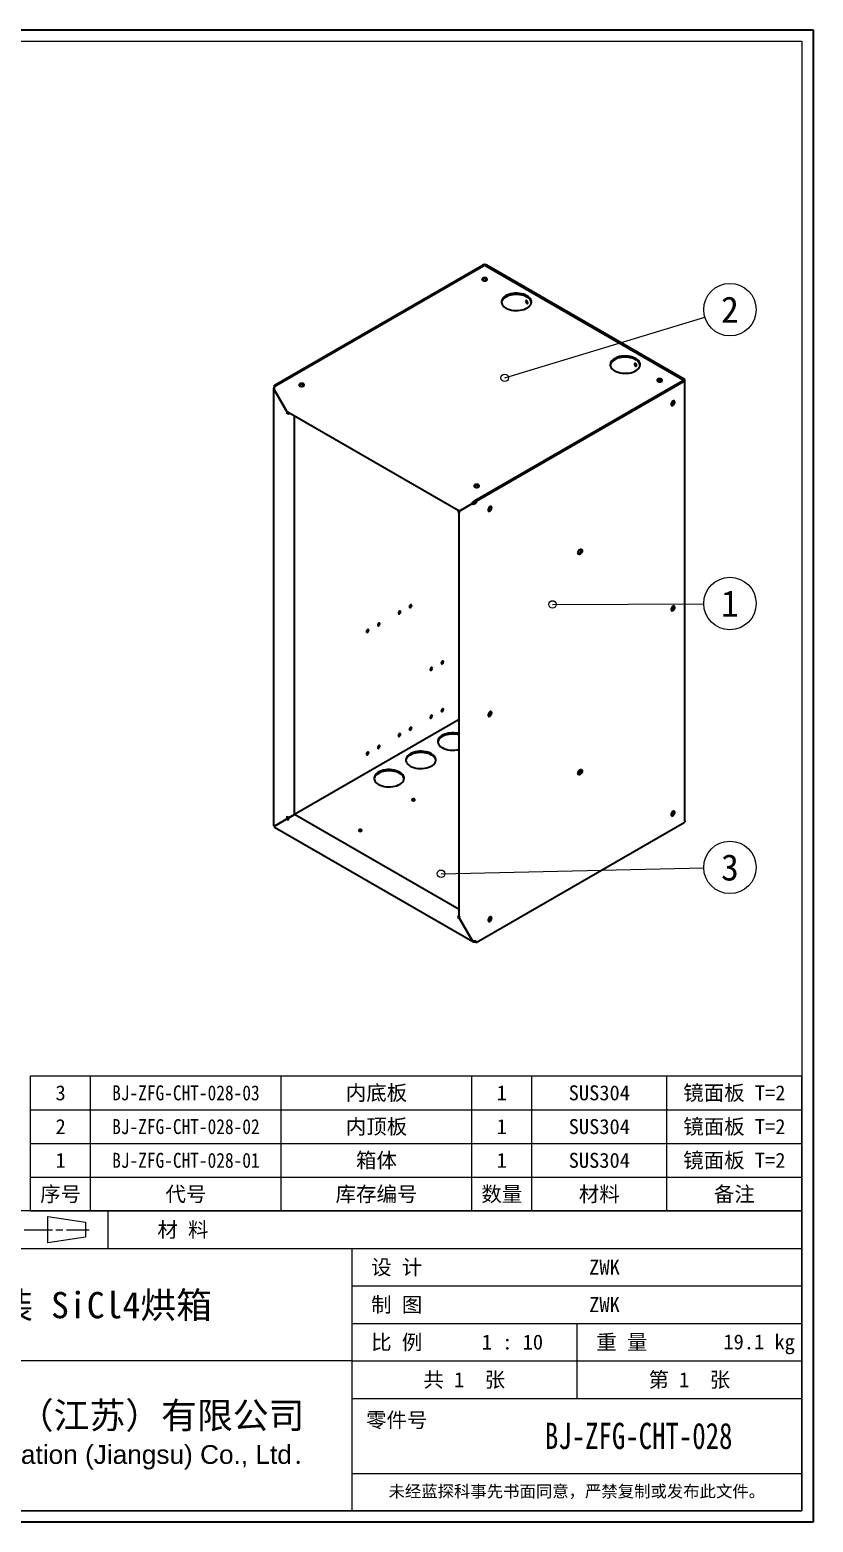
# Model space of a CAD drawing. Header units: metres. Extents: x 6 to 292, y 5 to 205.
# Drawn here: x 187.1 to 291.5, y 5.5 to 204.5 of the extents above; entities that cross this region are included whole.
import ezdxf
from ezdxf.enums import TextEntityAlignment as Align

# ---------------------------------------------------------------- set-up
doc = ezdxf.new("R2010")
doc.units = ezdxf.units.M
doc.linetypes.add('CHAIN', pattern=[0.3543, 0.2362, -0.0295, 0.0591, -0.0295])
for name, color, linetype, lineweight in [('1', 7, 'Continuous', 18), ('可见 (ISO)', 7, 'Continuous', 25), ('图框 (ISO)', 7, 'Continuous', 35), ('标题 (ISO)', 7, 'Continuous', 25)]:
    doc.layers.add(name, color=color, linetype=linetype, lineweight=lineweight)
doc.layers.add('符号 (ISO)', color=7, linetype='Continuous', lineweight=18, true_color=0xc2008000)
doc.styles.add('文本样式164', font='SimSun.ttf')
doc.styles.add('文本样式165', font='SimSun.ttf')
doc.styles.add('文本样式74', font='SimSun.ttf')
doc.styles.add('最新国标', font='simfang.ttf')
doc.styles.add('注释文本 (ISO)', font='simfang.ttf')

# ---------------------------------------------------------------- blocks, each defined once
blk = doc.blocks.new('图框 最新国标')
at = {"layer": '图框 (ISO)'}
for p, q in [((6, 204.5), (291.5, 204.5)), ((291.5, 204.5), (291.5, 5.5)), ((291.5, 5.5), (6, 5.5))]:
    blk.add_line(p, q, dxfattribs=at)
at = {"layer": '图框 (ISO)', "color": 7, "linetype": 'Continuous', "lineweight": 25}
for p, q in [((18, 203), (290, 203)), ((18, 203), (290, 203)), ((290, 203), (290, 7)), ((290, 203), (290, 7)), ((290, 7), (6, 7)), ((290, 7), (18, 7))]:
    blk.add_line(p, q, dxfattribs=at)
at = {"layer": '图框 (ISO)', "style": '文本样式74'}
blk.add_attdef('零件代号_001', (42.82, 200.25), '', height=2.5, rotation=180, dxfattribs=at)
blk = doc.blocks.new('标题栏 最新国标')
at = {"layer": '标题 (ISO)'}
for p, q in [((381.98, -183.84), (196.98, -183.84)), ((196.98, -183.84), (196.98, -223.84)), ((254.48, -183.84), (254.48, -188.84)), ((269.48, -183.84), (269.48, -188.84)), ((281.48, -188.09), (281.48, -184.59)), ((281.48, -184.59), (286.48, -185.34)), ((289.48, -183.84), (289.48, -188.84)), ((381.98, -223.84), (381.98, -183.84)), ((383.48, -183.84), (383.48, -225.34)), ((286.48, -185.34), (286.48, -187.34)), ((196.98, -188.84), (381.98, -188.84)), ((232.98, -188.84), (232.98, -223.84)), ((286.48, -187.34), (281.48, -188.09)), ((321.98, -188.84), (321.98, -223.84)), ((321.98, -193.84), (381.98, -193.84)), ((321.98, -198.84), (381.98, -198.84)), ((351.98, -198.84), (351.98, -208.84)), ((321.98, -203.84), (232.98, -203.84)), ((321.98, -203.84), (381.98, -203.84)), ((321.98, -208.84), (381.98, -208.84)), ((321.98, -218.84), (381.98, -218.84)), ((196.98, -223.84), (381.98, -223.84)), ((383.48, -225.34), (196.98, -225.34))]:
    blk.add_line(p, q, dxfattribs=at)
at = {"layer": '标题 (ISO)', "linetype": 'CHAIN', "ltscale": 5.000333}
blk.add_line((274.98, -184.09), (274.98, -188.59), dxfattribs=at)
at = {"layer": '标题 (ISO)', "linetype": 'CHAIN', "ltscale": 15.834605}
blk.add_line((272.73, -186.34), (286.98, -186.34), dxfattribs=at)
at = {"layer": '标题 (ISO)'}
for radius in [1.75, 1]:
    blk.add_circle((274.98, -186.34), radius, dxfattribs=at)
at = {"layer": '1', "style": '文本样式164'}
for s, p in [('材 料', (299.48, -186.34)), ('UNIT: mm', (261.98, -186.34)), ('设 计', (327.98, -191.34)), ('制 图', (327.98, -196.34)), ('比 例', (327.98, -201.34)), ('重 量', (357.98, -201.34)), ('共 1  张', (336.98, -206.34)), ('第 1  张', (366.98, -206.34))]:
    blk.add_text(s, height=2, dxfattribs=at).set_placement(p, align=Align.MIDDLE_CENTER)
at = {"layer": '标题 (ISO)', "style": '注释文本 (ISO)'}
for s, insert, char_height, attachment_point, line_spacing_factor in [('————————\\P}\\fSimSun|b0|i0;{\\H1.3000;             6以下    ±0.05 mm\\P}\\fSimSun|b0|i0;{\\H1.3000;     6 ～   30以下    ±0.10 mm\\P}\\fSimSun|b0|i0;{\\H1.3000;    30 ～  120以下    ±0.15 mm\\P}\\fSimSun|b0|i0;{\\H1.3000;   120 ～  400以下    ±0.20 mm\\P}\\fSimSun|b0|i0;{\\H1.3000;   400 ～ 1000以下    ±0.30 mm\\P}\\fSimSun|b0|i0;{\\H1.3000;  1000 ～ 2000以下    ±0.50 mm\\P}\\fSimSun|b0|i0;{\\H1.3000;          2000以上    ±0.80 mm\\P}\\fSimSun|b0|i0;{\\H1.3000;\\P}\\fSimSun|b0|i0;{\\H1.3000;           300以下    ±30′\\P}\\fSimSun|b0|i0;{\\H1.3000;   300 ～ 1000以下    ±15′\\P}\\fSimSun|b0|i0;{\\H1.3000;          1000以上    ±5′}\\fSimSun|b0|i0;{\\H1.3000;      未注公差角度及线性公差使用m\\P}\\fSimSun|b0|i0;{\\H1.3000;（GB/T1804-2000），未注形位公差使\\P}\\fSimSun|b0|i0;{\\H1.3000;用K级（GB/T 1184-1996）。\\P}\\fSimSun|b0|i0;{\\H1.3000;—————————', (198.48, -206.63), 1.3, 4, 1.023913), ('{\\fMicrosoft YaHei|b0|i0|c134|p34;\\H1.75x;蓝探科工业自动化（江苏）有限公司\\P\\fArial|b0|i0|c0|p34;\\H0.71429x;Lantech Industrial Automation (Jiangsu) Co., Ltd\\fFangSong|b0|i0|c134|p49;.\\H1.15195x; }', (277.48, -213.84), 2, 5, 0.978695)]:
    blk.add_mtext(s, dxfattribs=dict(at, insert=insert, char_height=char_height, attachment_point=attachment_point, line_spacing_factor=line_spacing_factor))
at = {"layer": '标题 (ISO)', "attachment_point": 5, "style": '注释文本 (ISO)'}
for s, insert, char_height in [('\\fFangSong|b0|i0;零件号', (327.98, -211.84), 2), ('\\fSimSun|b0|i0;{\\H1.6000;未经蓝探科事先书面同意，严禁复制或发布此文件。}', (351.98, -221.34), 1.6)]:
    blk.add_mtext(s, dxfattribs=dict(at, insert=insert, char_height=char_height))
at = {"layer": '标题 (ISO)'}
for tag, p, height, style in [('材料_001', (320.09, -187.33), 2, '注释文本 (ISO)'), ('设计人_001', (353.63, -192.33), 2, '注释文本 (ISO)'), ('库存编号_001', (269.97, -198.15), 3.5, '文本样式165'), ('设计人_001', (353.63, -197.33), 2, '注释文本 (ISO)'), ('视图比例_001', (339.32, -202.33), 2, '注释文本 (ISO)'), ('质量\\P3;_001', (371.53, -202.3), 2, '注释文本 (ISO)'), ('零件代号_001', (347.74, -215.59), 3.5, '文本样式165')]:
    blk.add_attdef(tag, p, '', height=height, dxfattribs=dict(at, style=style))

msp = doc.modelspace()

# ---------------------------------------------------------------- linework, layer by layer
at = {"layer": '可见 (ISO)', "lineweight": 35}
for points in [[(247.99, 173.12), (247.93, 173.15), (247.86, 173.17), (247.71, 173.19), (247.55, 173.17), (247.48, 173.15), (247.42, 173.12)], [(219.71, 157.12), (247.42, 173.12)], [(219.85, 157.03), (247.57, 173.04)], [(247.57, 173.04), (219.85, 157.03)], [(247.95, 171.38), (247.87, 171.42), (247.78, 171.44), (247.67, 171.44), (247.57, 171.43), (247.49, 171.4), (247.42, 171.35), (247.37, 171.3), (247.36, 171.24)], [(247.36, 171.24), (247.36, 171.2), (247.38, 171.16), (247.42, 171.13), (247.46, 171.1)], [(247.95, 171.22), (247.89, 171.25), (247.81, 171.27), (247.73, 171.28), (247.64, 171.28), (247.56, 171.26), (247.49, 171.24), (247.43, 171.2), (247.39, 171.16)], [(247.46, 171.1), (247.54, 171.06), (247.64, 171.04), (247.74, 171.04), (247.84, 171.05), (247.93, 171.08), (248, 171.13), (248.04, 171.18), (248.06, 171.24)], [(247.85, 173.04), (247.78, 173.06), (247.71, 173.07), (247.63, 173.06), (247.57, 173.04)], [(247.85, 173.04), (247.78, 173.06), (247.71, 173.07), (247.63, 173.06), (247.57, 173.04)], [(274.15, 157.85), (247.85, 173.04)], [(274.15, 157.85), (247.85, 173.04)], [(248.06, 171.24), (248.05, 171.28), (248.03, 171.32), (248, 171.35), (247.95, 171.38)], [(248.03, 171.16), (247.95, 171.22)], [(274.29, 157.93), (247.99, 173.12)], [(253.36, 169.04), (253.14, 169.15), (252.89, 169.24), (252.62, 169.31), (252.34, 169.35), (252.05, 169.37), (251.75, 169.37), (251.46, 169.34), (251.18, 169.29), (250.92, 169.21), (250.68, 169.11), (250.47, 168.99), (250.29, 168.86), (250.14, 168.71), (250.04, 168.55), (250, 168.47), (249.97, 168.39), (249.96, 168.3), (249.95, 168.22)], [(253.36, 168.87), (253.15, 168.98), (252.91, 169.07), (252.65, 169.14), (252.37, 169.18), (252.09, 169.21), (251.81, 169.21), (251.52, 169.18), (251.25, 169.14), (250.99, 169.07), (250.75, 168.98), (250.53, 168.87), (250.35, 168.75), (250.19, 168.61), (250.08, 168.46), (250, 168.3), (249.95, 168.14)], [(249.95, 168.22), (249.96, 168.11), (249.99, 167.99), (250.04, 167.88), (250.1, 167.78), (250.19, 167.68), (250.29, 167.58), (250.4, 167.49), (250.54, 167.4)], [(250.54, 167.4), (250.76, 167.29), (251.01, 167.2), (251.28, 167.13), (251.56, 167.09), (251.85, 167.07), (252.15, 167.07), (252.44, 167.1), (252.72, 167.15), (252.98, 167.23), (253.22, 167.33), (253.43, 167.44), (253.61, 167.58), (253.76, 167.73), (253.86, 167.88), (253.9, 167.97), (253.93, 168.05), (253.94, 168.13), (253.95, 168.22)], [(253.22, 168.39), (253.19, 168.35), (253.18, 168.29)], [(253.18, 168.29), (253.19, 168.24), (253.21, 168.18), (253.23, 168.13), (253.27, 168.08), (253.31, 168.04), (253.36, 168.02), (253.4, 168.01), (253.43, 168.02)], [(253.48, 168.12), (253.47, 168.17), (253.45, 168.23), (253.42, 168.28), (253.39, 168.33), (253.34, 168.37), (253.3, 168.39), (253.26, 168.4), (253.22, 168.39)], [(253.32, 168.38), (253.32, 168.37)], [(253.32, 168.37), (253.33, 168.3), (253.37, 168.22), (253.42, 168.16), (253.48, 168.11)], [(253.95, 168.22), (253.94, 168.33), (253.91, 168.44), (253.86, 168.55), (253.8, 168.66), (253.71, 168.76), (253.61, 168.86), (253.5, 168.95), (253.36, 169.04)], [(253.94, 168.14), (253.92, 168.24), (253.89, 168.34), (253.84, 168.44), (253.77, 168.54), (253.69, 168.63), (253.59, 168.71), (253.48, 168.8), (253.36, 168.87)], [(253.43, 168.02), (253.47, 168.06), (253.48, 168.12)], [(267.86, 160.67), (267.64, 160.78), (267.39, 160.87), (267.12, 160.94), (266.84, 160.98), (266.54, 161), (266.25, 161), (265.96, 160.97), (265.68, 160.92), (265.42, 160.84), (265.18, 160.74), (264.96, 160.63), (264.78, 160.49), (264.64, 160.34), (264.53, 160.19), (264.49, 160.1), (264.47, 160.02), (264.45, 159.94), (264.45, 159.85)], [(267.86, 160.5), (267.64, 160.61), (267.4, 160.7), (267.14, 160.77), (266.87, 160.82), (266.59, 160.84), (266.3, 160.84), (266.02, 160.82), (265.75, 160.77), (265.49, 160.7), (265.25, 160.61), (265.03, 160.5), (264.84, 160.38), (264.69, 160.24), (264.57, 160.09), (264.49, 159.93), (264.45, 159.77)], [(264.45, 159.85), (264.46, 159.74), (264.48, 159.63), (264.53, 159.52), (264.6, 159.41), (264.68, 159.31), (264.78, 159.21), (264.9, 159.12), (265.03, 159.03)], [(265.03, 159.03), (265.25, 158.92), (265.5, 158.83), (265.77, 158.76), (266.06, 158.72), (266.35, 158.7), (266.64, 158.7), (266.93, 158.73), (267.21, 158.78), (267.47, 158.86), (267.71, 158.96), (267.93, 159.07), (268.11, 159.21), (268.25, 159.36), (268.36, 159.52), (268.4, 159.6), (268.42, 159.68), (268.44, 159.77), (268.45, 159.85)], [(267.72, 160.02), (267.69, 159.98), (267.68, 159.92)], [(267.68, 159.92), (267.68, 159.87), (267.7, 159.81), (267.73, 159.76), (267.77, 159.71), (267.81, 159.67), (267.85, 159.65), (267.89, 159.64), (267.93, 159.65)], [(267.97, 159.75), (267.97, 159.8), (267.95, 159.86), (267.92, 159.91), (267.88, 159.96), (267.84, 160), (267.8, 160.02), (267.75, 160.03), (267.72, 160.02)], [(267.82, 160.01), (267.82, 160)], [(267.82, 160), (267.83, 159.93), (267.86, 159.85), (267.91, 159.79), (267.97, 159.74)], [(268.45, 159.85), (268.44, 159.96), (268.41, 160.08), (268.36, 160.19), (268.29, 160.29), (268.21, 160.39), (268.11, 160.49), (267.99, 160.58), (267.86, 160.67)], [(268.44, 159.77), (268.42, 159.87), (268.38, 159.97), (268.33, 160.07), (268.26, 160.17), (268.18, 160.26), (268.09, 160.35), (267.98, 160.43), (267.86, 160.5)], [(267.93, 159.65), (267.96, 159.69), (267.97, 159.75)], [(223.56, 157.3), (223.48, 157.33), (223.38, 157.35), (223.28, 157.36), (223.18, 157.34), (223.09, 157.31), (223.02, 157.27), (222.98, 157.21), (222.96, 157.16)], [(223.66, 157.16), (223.66, 157.2), (223.64, 157.23), (223.6, 157.27), (223.56, 157.3)], [(274.15, 157.69), (246.43, 141.68)], [(246.43, 141.68), (274.15, 157.69)], [(274.29, 157.61), (246.58, 141.6)], [(271.29, 157.91), (271.21, 157.95), (271.11, 157.97), (271.01, 157.97), (270.91, 157.95), (270.82, 157.92), (270.75, 157.88), (270.71, 157.83), (270.69, 157.77)], [(270.69, 157.77), (270.7, 157.73), (270.72, 157.69), (270.75, 157.66), (270.79, 157.63)], [(271.29, 157.75), (271.22, 157.78), (271.15, 157.8), (271.06, 157.81), (270.98, 157.8), (270.9, 157.79), (270.82, 157.76), (270.76, 157.73), (270.72, 157.69)], [(270.79, 157.63), (270.88, 157.59), (270.97, 157.57), (271.08, 157.57), (271.18, 157.58), (271.26, 157.61), (271.33, 157.66), (271.38, 157.71), (271.39, 157.77)], [(271.39, 157.77), (271.38, 157.81), (271.36, 157.85), (271.33, 157.88), (271.29, 157.91)], [(271.36, 157.69), (271.29, 157.75)], [(274.21, 157.77), (274.2, 157.81), (274.15, 157.85)], [(274.21, 157.77), (274.2, 157.81), (274.15, 157.85)], [(274.15, 157.69), (274.2, 157.72), (274.21, 157.77)], [(274.15, 157.69), (274.2, 157.72), (274.21, 157.77)], [(274.21, 157.77), (274.21, 157.77)], [(274.41, 157.77), (274.4, 157.81), (274.38, 157.86), (274.34, 157.9), (274.29, 157.93)], [(274.29, 157.61), (274.34, 157.64), (274.38, 157.68), (274.4, 157.72), (274.41, 157.77)], [(274.41, 98.98), (274.41, 157.77)], [(219.71, 156.95), (219.66, 156.9), (219.62, 156.84), (219.6, 156.77), (219.59, 156.71)], [(219.59, 156.71), (219.6, 156.64), (219.62, 156.58), (219.66, 156.52), (219.71, 156.46)], [(219.59, 156.71), (219.59, 98.41)], [(219.71, 156.46), (219.69, 156.54), (219.69, 156.62), (219.72, 156.78), (219.77, 156.93), (219.85, 157.03)], [(219.71, 157.12), (219.85, 157.03)], [(219.71, 156.95), (219.71, 157.12)], [(219.77, 156.92), (219.71, 156.95)], [(221.54, 153.28), (219.71, 156.46)], [(219.71, 156.46), (221.54, 153.28)], [(222.96, 157.16), (222.97, 157.12), (222.99, 157.08), (223.02, 157.04), (223.06, 157.01)], [(223.56, 157.14), (223.49, 157.17), (223.42, 157.19), (223.33, 157.19), (223.25, 157.19), (223.17, 157.18), (223.09, 157.15), (223.04, 157.12), (222.99, 157.07)], [(223.06, 157.01), (223.15, 156.98), (223.24, 156.96), (223.35, 156.95), (223.45, 156.97), (223.53, 157), (223.6, 157.04), (223.65, 157.1), (223.66, 157.16)], [(223.63, 157.07), (223.56, 157.14)], [(221.54, 153.28), (221.26, 153.44)], [(221.63, 153.42), (221.59, 153.45), (221.57, 153.49), (221.55, 153.54), (221.54, 153.6)], [(221.54, 153.28), (221.54, 153.6)], [(221.54, 153.28), (221.69, 153.36)], [(221.54, 153.28), (221.69, 153.36)], [(244.17, 140.4), (221.63, 153.42)], [(221.69, 153.36), (221.69, 153.39)], [(272.98, 155.01), (272.93, 155.03), (272.86, 155.01), (272.79, 154.98), (272.71, 154.92), (272.65, 154.84), (272.6, 154.75), (272.57, 154.65), (272.56, 154.56)], [(272.56, 154.56), (272.57, 154.51), (272.58, 154.47), (272.6, 154.43), (272.63, 154.4)], [(272.92, 154.93), (272.91, 154.86), (272.89, 154.78), (272.85, 154.7), (272.81, 154.63), (272.75, 154.57), (272.7, 154.52), (272.64, 154.49), (272.58, 154.47)], [(272.63, 154.4), (272.69, 154.39), (272.76, 154.4), (272.83, 154.44), (272.9, 154.5), (272.97, 154.58), (273.02, 154.67), (273.05, 154.76), (273.06, 154.85)], [(272.9, 155.02), (272.92, 154.93)], [(273.06, 154.85), (273.05, 154.9), (273.04, 154.95), (273.02, 154.98), (272.98, 155.01)], [(222.39, 99.88), (222.39, 152.98)], [(246.89, 143.83), (246.81, 143.86), (246.71, 143.88), (246.61, 143.88), (246.51, 143.87), (246.42, 143.84), (246.36, 143.8), (246.31, 143.74), (246.3, 143.68)], [(246.3, 143.68), (246.3, 143.64), (246.32, 143.61), (246.36, 143.57), (246.4, 143.54)], [(246.89, 143.66), (246.83, 143.69), (246.75, 143.71), (246.67, 143.72), (246.58, 143.72), (246.5, 143.7), (246.43, 143.68), (246.37, 143.64), (246.33, 143.6)], [(246.4, 143.54), (246.48, 143.51), (246.58, 143.49), (246.68, 143.48), (246.78, 143.5), (246.87, 143.53), (246.94, 143.57), (246.98, 143.63), (247, 143.68)], [(247, 143.68), (246.99, 143.72), (246.97, 143.76), (246.94, 143.8), (246.89, 143.83)], [(246.97, 143.6), (246.89, 143.66)], [(246.43, 141.68), (246.36, 141.66), (246.29, 141.62), (246.16, 141.51), (246.07, 141.39), (246.01, 141.28)], [(246.01, 141.28), (246.14, 141.27), (246.29, 141.29), (246.45, 141.35), (246.51, 141.39), (246.58, 141.44)], [(246.15, 141.36), (246.01, 141.28)], [(246.15, 141.36), (246.01, 141.28)], [(246.15, 141.36), (246.22, 141.37), (246.29, 141.4), (246.37, 141.45), (246.43, 141.52)], [(246.43, 141.52), (246.35, 141.5), (246.26, 141.46), (246.2, 141.41), (246.15, 141.36)], [(246.58, 141.6), (246.43, 141.68)], [(246.43, 141.68), (246.43, 141.52)], [(246.43, 141.52), (246.43, 141.68)], [(246.43, 141.52), (246.58, 141.44)], [(246.58, 141.6), (246.58, 141.44)], [(246.01, 141.28), (244.17, 140.21)], [(244.17, 140.21), (246.01, 141.28)], [(244.17, 140.54), (244.17, 140.21)], [(244.45, 140.05), (244.17, 140.21)], [(244.34, 86.32), (244.34, 140.12)], [(248.59, 140.92), (248.53, 140.94), (248.46, 140.93), (248.39, 140.89), (248.32, 140.83), (248.26, 140.75), (248.21, 140.66), (248.18, 140.57), (248.17, 140.48)], [(248.17, 140.48), (248.17, 140.43), (248.19, 140.38), (248.21, 140.34), (248.24, 140.32)], [(248.52, 140.85), (248.51, 140.77), (248.49, 140.7), (248.46, 140.62), (248.41, 140.55), (248.36, 140.49), (248.3, 140.44), (248.24, 140.4), (248.18, 140.39)], [(248.24, 140.32), (248.3, 140.3), (248.37, 140.31), (248.44, 140.35), (248.51, 140.41), (248.57, 140.49), (248.62, 140.58), (248.65, 140.68), (248.66, 140.76)], [(248.5, 140.94), (248.52, 140.85)], [(248.66, 140.76), (248.66, 140.82), (248.64, 140.86), (248.62, 140.9), (248.59, 140.92)], [(260.15, 134.74), (260.16, 134.84), (260.2, 134.95), (260.26, 135.06), (260.33, 135.15), (260.41, 135.22), (260.49, 135.26), (260.57, 135.27), (260.64, 135.25)], [(260.24, 134.56), (260.2, 134.59), (260.17, 134.63), (260.16, 134.68), (260.15, 134.74)], [(260.58, 135.15), (260.57, 135.07), (260.54, 134.98), (260.5, 134.89), (260.45, 134.8), (260.38, 134.73), (260.31, 134.67), (260.24, 134.64), (260.18, 134.62)], [(260.72, 135.07), (260.71, 134.97), (260.67, 134.86), (260.61, 134.76), (260.54, 134.67), (260.46, 134.6), (260.38, 134.55), (260.3, 134.54), (260.24, 134.56)], [(260.55, 135.27), (260.57, 135.22), (260.58, 135.15)], [(260.64, 135.25), (260.67, 135.22), (260.7, 135.18), (260.71, 135.13), (260.72, 135.07)], [(237.95, 127.83), (237.91, 127.84), (237.87, 127.83), (237.83, 127.81), (237.79, 127.77), (237.75, 127.73), (237.72, 127.67), (237.7, 127.62), (237.69, 127.56)], [(237.69, 127.55), (237.75, 127.6), (237.8, 127.66), (237.84, 127.74), (237.85, 127.82)], [(237.69, 127.56), (237.71, 127.5), (237.74, 127.47)], [(237.74, 127.47), (237.77, 127.46), (237.81, 127.46), (237.86, 127.49), (237.9, 127.52), (237.94, 127.57), (237.97, 127.62), (237.99, 127.68), (237.99, 127.73)], [(237.85, 127.82), (237.85, 127.82)], [(237.99, 127.73), (237.98, 127.79), (237.95, 127.83)], [(272.98, 127.66), (272.93, 127.67), (272.86, 127.66), (272.79, 127.62), (272.71, 127.56), (272.65, 127.48), (272.6, 127.39), (272.57, 127.3), (272.56, 127.21)], [(272.92, 127.58), (272.91, 127.51), (272.89, 127.43), (272.85, 127.35), (272.81, 127.28), (272.75, 127.22), (272.7, 127.17), (272.64, 127.13), (272.58, 127.12)], [(272.63, 127.05), (272.69, 127.03), (272.76, 127.05), (272.83, 127.08), (272.9, 127.14), (272.97, 127.22), (273.02, 127.31), (273.05, 127.41), (273.06, 127.5)], [(272.9, 127.67), (272.92, 127.58)], [(273.06, 127.5), (273.05, 127.55), (273.04, 127.6), (273.02, 127.63), (272.98, 127.66)], [(233.71, 125.38), (233.67, 125.39), (233.63, 125.38), (233.59, 125.36), (233.54, 125.32), (233.51, 125.28), (233.48, 125.22), (233.46, 125.17), (233.45, 125.11)], [(233.61, 125.37), (233.61, 125.37)], [(233.75, 125.28), (233.74, 125.34), (233.71, 125.38)], [(236.46, 126.97), (236.43, 126.98), (236.39, 126.98), (236.34, 126.95), (236.3, 126.92), (236.26, 126.87), (236.23, 126.81), (236.22, 126.76), (236.21, 126.71)], [(236.21, 126.7), (236.27, 126.74), (236.32, 126.81), (236.35, 126.88), (236.37, 126.96)], [(236.21, 126.71), (236.22, 126.65), (236.25, 126.61)], [(236.25, 126.61), (236.29, 126.6), (236.33, 126.61), (236.37, 126.63), (236.41, 126.67), (236.45, 126.71), (236.48, 126.77), (236.5, 126.82), (236.51, 126.88)], [(236.37, 126.96), (236.36, 126.97)], [(236.51, 126.88), (236.5, 126.94), (236.46, 126.97)], [(272.56, 127.21), (272.57, 127.16), (272.58, 127.11), (272.6, 127.08), (272.63, 127.05)], [(232.22, 124.52), (232.19, 124.53), (232.14, 124.53), (232.1, 124.5), (232.06, 124.47), (232.02, 124.42), (231.99, 124.37), (231.97, 124.31), (231.97, 124.26)], [(231.97, 124.25), (232.03, 124.29), (232.08, 124.36), (232.11, 124.43), (232.12, 124.51)], [(231.97, 124.26), (231.98, 124.2), (232.01, 124.16)], [(232.01, 124.16), (232.05, 124.15), (232.09, 124.16), (232.13, 124.18), (232.17, 124.22), (232.21, 124.26), (232.24, 124.32), (232.26, 124.37), (232.26, 124.43)], [(232.12, 124.51), (232.12, 124.52)], [(232.26, 124.43), (232.25, 124.49), (232.22, 124.52)], [(233.45, 125.1), (233.51, 125.15), (233.56, 125.22), (233.6, 125.29), (233.61, 125.37)], [(233.45, 125.11), (233.46, 125.05), (233.5, 125.02)], [(233.5, 125.02), (233.53, 125.01), (233.57, 125.01), (233.61, 125.04), (233.66, 125.07), (233.69, 125.12), (233.72, 125.17), (233.74, 125.23), (233.75, 125.28)], [(240.71, 119.47), (240.67, 119.48), (240.63, 119.47), (240.59, 119.45), (240.54, 119.41), (240.51, 119.36), (240.48, 119.31), (240.46, 119.25), (240.45, 119.2)], [(240.45, 119.19), (240.51, 119.24), (240.56, 119.3), (240.6, 119.38), (240.61, 119.45)], [(240.61, 119.45), (240.61, 119.46)], [(240.75, 119.37), (240.74, 119.43), (240.71, 119.47)], [(242.19, 120.32), (242.16, 120.33), (242.11, 120.33), (242.07, 120.3), (242.03, 120.27), (241.99, 120.22), (241.96, 120.17), (241.94, 120.11), (241.94, 120.06)], [(241.94, 120.05), (242, 120.09), (242.05, 120.16), (242.08, 120.24), (242.09, 120.31)], [(241.94, 120.06), (241.95, 120), (241.98, 119.96)], [(241.98, 119.96), (242.02, 119.95), (242.06, 119.96), (242.1, 119.98), (242.14, 120.02), (242.18, 120.06), (242.21, 120.12), (242.23, 120.17), (242.23, 120.23)], [(242.09, 120.31), (242.09, 120.32)], [(242.23, 120.23), (242.22, 120.29), (242.19, 120.32)], [(240.45, 119.2), (240.46, 119.14), (240.5, 119.1)], [(240.5, 119.1), (240.53, 119.09), (240.57, 119.1), (240.62, 119.12), (240.66, 119.16), (240.69, 119.21), (240.72, 119.26), (240.74, 119.32), (240.75, 119.37)], [(242.19, 113.95), (242.16, 113.96), (242.11, 113.95), (242.07, 113.93), (242.03, 113.89), (241.99, 113.85), (241.96, 113.79), (241.94, 113.74), (241.94, 113.68)], [(241.94, 113.67), (242, 113.72), (242.05, 113.78), (242.08, 113.86), (242.09, 113.94)], [(241.94, 113.68), (241.95, 113.62), (241.98, 113.59)], [(241.98, 113.59), (242.02, 113.58), (242.06, 113.58), (242.1, 113.61), (242.14, 113.64), (242.18, 113.69), (242.21, 113.74), (242.23, 113.8), (242.23, 113.85)], [(242.09, 113.94), (242.09, 113.94)], [(242.23, 113.85), (242.22, 113.91), (242.19, 113.95)], [(248.59, 113.57), (248.53, 113.59), (248.46, 113.58), (248.39, 113.54), (248.32, 113.48), (248.26, 113.4), (248.21, 113.31), (248.18, 113.22), (248.17, 113.13)], [(248.52, 113.49), (248.51, 113.42), (248.49, 113.34), (248.46, 113.27), (248.41, 113.2), (248.36, 113.13), (248.3, 113.08), (248.24, 113.05), (248.18, 113.03)], [(248.5, 113.59), (248.52, 113.49)], [(248.66, 113.41), (248.66, 113.47), (248.64, 113.51), (248.62, 113.55), (248.59, 113.57)], [(244.34, 112.55), (222.39, 99.88)], [(237.95, 111.5), (237.91, 111.51), (237.87, 111.5), (237.83, 111.48), (237.79, 111.44), (237.75, 111.4), (237.72, 111.34), (237.7, 111.29), (237.69, 111.23)], [(237.69, 111.22), (237.75, 111.27), (237.8, 111.33), (237.84, 111.41), (237.85, 111.49)], [(237.85, 111.49), (237.85, 111.49)], [(237.99, 111.4), (237.98, 111.46), (237.95, 111.5)], [(240.71, 113.09), (240.67, 113.1), (240.63, 113.1), (240.59, 113.07), (240.54, 113.04), (240.51, 112.99), (240.48, 112.93), (240.46, 112.88), (240.45, 112.82)], [(240.45, 112.82), (240.51, 112.86), (240.56, 112.93), (240.6, 113), (240.61, 113.08)], [(240.45, 112.82), (240.46, 112.77), (240.5, 112.73)], [(240.5, 112.73), (240.53, 112.72), (240.57, 112.73), (240.62, 112.75), (240.66, 112.78), (240.69, 112.83), (240.72, 112.89), (240.74, 112.94), (240.75, 113)], [(240.61, 113.08), (240.61, 113.09)], [(240.75, 113), (240.74, 113.06), (240.71, 113.09)], [(248.17, 113.13), (248.17, 113.07), (248.19, 113.03), (248.21, 112.99), (248.24, 112.97)], [(248.24, 112.97), (248.3, 112.95), (248.37, 112.96), (248.44, 113), (248.51, 113.06), (248.57, 113.14), (248.62, 113.23), (248.65, 113.32), (248.66, 113.41)], [(236.46, 110.64), (236.43, 110.65), (236.39, 110.65), (236.34, 110.62), (236.3, 110.59), (236.26, 110.54), (236.23, 110.48), (236.22, 110.43), (236.21, 110.38)], [(236.21, 110.37), (236.27, 110.41), (236.32, 110.48), (236.35, 110.55), (236.37, 110.63)], [(236.21, 110.38), (236.22, 110.32), (236.25, 110.28)], [(236.25, 110.28), (236.29, 110.27), (236.33, 110.28), (236.37, 110.3), (236.41, 110.34), (236.45, 110.38), (236.48, 110.44), (236.5, 110.49), (236.51, 110.55)], [(236.37, 110.63), (236.36, 110.64)], [(236.51, 110.55), (236.5, 110.61), (236.46, 110.64)], [(237.69, 111.23), (237.71, 111.17), (237.74, 111.14)], [(237.74, 111.14), (237.77, 111.13), (237.81, 111.13), (237.86, 111.16), (237.9, 111.19), (237.94, 111.24), (237.97, 111.29), (237.99, 111.35), (237.99, 111.4)], [(244.34, 110.63), (244.1, 110.69), (243.86, 110.73), (243.61, 110.75), (243.36, 110.75), (243.11, 110.73), (242.86, 110.7), (242.62, 110.64), (242.4, 110.57), (242.2, 110.49), (242.01, 110.39), (241.85, 110.28), (241.71, 110.15), (241.61, 110.02), (241.53, 109.88), (241.48, 109.74), (241.46, 109.6)], [(241.46, 109.6), (241.47, 109.48), (241.5, 109.37), (241.55, 109.26), (241.62, 109.15), (241.7, 109.05), (241.8, 108.95), (241.92, 108.86), (242.05, 108.78)], [(244.34, 110.47), (244.11, 110.52), (243.88, 110.56), (243.64, 110.58), (243.39, 110.59), (243.15, 110.57), (242.91, 110.54), (242.68, 110.49), (242.46, 110.43), (242.26, 110.35), (242.07, 110.26), (241.91, 110.16), (241.77, 110.04), (241.65, 109.92), (241.56, 109.79), (241.5, 109.65), (241.47, 109.51)], [(232.22, 108.19), (232.19, 108.2), (232.14, 108.2), (232.1, 108.17), (232.06, 108.14), (232.02, 108.09), (231.99, 108.04), (231.97, 107.98), (231.97, 107.93)], [(231.97, 107.92), (232.03, 107.96), (232.08, 108.03), (232.11, 108.1), (232.12, 108.18)], [(231.97, 107.93), (231.98, 107.87), (232.01, 107.83)], [(232.01, 107.83), (232.05, 107.82), (232.09, 107.83), (232.13, 107.85), (232.17, 107.89), (232.21, 107.93), (232.24, 107.99), (232.26, 108.04), (232.26, 108.1)], [(232.12, 108.18), (232.12, 108.19)], [(232.26, 108.1), (232.25, 108.16), (232.22, 108.19)], [(233.71, 109.05), (233.67, 109.06), (233.63, 109.05), (233.59, 109.03), (233.54, 108.99), (233.51, 108.95), (233.48, 108.89), (233.46, 108.84), (233.45, 108.78)], [(233.45, 108.78), (233.51, 108.82), (233.56, 108.89), (233.6, 108.96), (233.61, 109.04)], [(233.45, 108.78), (233.46, 108.72), (233.5, 108.69)], [(233.5, 108.69), (233.53, 108.68), (233.57, 108.68), (233.61, 108.71), (233.66, 108.74), (233.69, 108.79), (233.72, 108.84), (233.74, 108.9), (233.75, 108.95)], [(233.61, 109.04), (233.61, 109.04)], [(233.75, 108.95), (233.74, 109.01), (233.71, 109.05)], [(240.64, 107.96), (240.41, 108.07), (240.16, 108.16), (239.9, 108.23), (239.61, 108.28), (239.32, 108.3), (239.03, 108.29), (238.74, 108.27), (238.46, 108.21), (238.19, 108.14), (237.95, 108.04), (237.74, 107.92), (237.56, 107.79), (237.41, 107.64), (237.31, 107.48), (237.27, 107.4), (237.24, 107.31), (237.23, 107.23), (237.22, 107.15)], [(240.64, 107.8), (240.42, 107.91), (240.18, 108), (239.92, 108.06), (239.65, 108.11), (239.36, 108.13), (239.08, 108.13), (238.8, 108.11), (238.52, 108.06), (238.26, 108), (238.02, 107.91), (237.81, 107.8), (237.62, 107.67), (237.47, 107.54), (237.35, 107.39), (237.27, 107.23), (237.23, 107.06)], [(241.22, 107.15), (241.21, 107.26), (241.18, 107.37), (241.14, 107.48), (241.07, 107.59), (240.99, 107.69), (240.88, 107.79), (240.77, 107.88), (240.64, 107.96)], [(241.22, 107.06), (241.2, 107.17), (241.16, 107.27), (241.11, 107.37), (241.04, 107.46), (240.96, 107.55), (240.86, 107.64), (240.76, 107.72), (240.64, 107.8)], [(242.05, 108.78), (242.28, 108.66), (242.55, 108.57), (242.83, 108.5), (243.13, 108.46), (243.44, 108.44), (243.75, 108.45), (244.05, 108.49), (244.34, 108.56)], [(236.39, 105.51), (236.17, 105.62), (235.92, 105.71), (235.65, 105.78), (235.37, 105.83), (235.08, 105.85), (234.78, 105.85), (234.49, 105.82), (234.21, 105.76), (233.95, 105.69), (233.71, 105.59), (233.5, 105.47), (233.32, 105.34), (233.17, 105.19), (233.07, 105.03), (233.03, 104.95), (233, 104.87), (232.98, 104.78), (232.98, 104.7)], [(236.39, 105.35), (236.18, 105.46), (235.94, 105.55), (235.68, 105.61), (235.4, 105.66), (235.12, 105.68), (234.84, 105.68), (234.55, 105.66), (234.28, 105.61), (234.02, 105.55), (233.78, 105.46), (233.56, 105.35), (233.38, 105.22), (233.22, 105.09), (233.1, 104.94), (233.02, 104.78), (232.98, 104.61)], [(236.98, 104.7), (236.97, 104.81), (236.94, 104.92), (236.89, 105.03), (236.83, 105.14), (236.74, 105.24), (236.64, 105.34), (236.53, 105.43), (236.39, 105.51)], [(237.22, 107.15), (237.23, 107.03), (237.26, 106.92), (237.31, 106.81), (237.37, 106.7), (237.46, 106.6), (237.56, 106.5), (237.68, 106.41), (237.81, 106.33)], [(237.81, 106.33), (238.03, 106.22), (238.28, 106.13), (238.55, 106.06), (238.83, 106.01), (239.12, 105.99), (239.42, 106), (239.71, 106.03), (239.99, 106.08), (240.25, 106.16), (240.49, 106.25), (240.7, 106.37), (240.88, 106.5), (241.03, 106.65), (241.14, 106.81), (241.17, 106.89), (241.2, 106.98), (241.22, 107.06), (241.22, 107.15)], [(260.15, 105.35), (260.16, 105.45), (260.2, 105.56), (260.26, 105.66), (260.33, 105.75), (260.41, 105.82), (260.49, 105.86), (260.57, 105.88), (260.64, 105.86)], [(260.58, 105.76), (260.57, 105.67), (260.54, 105.58), (260.5, 105.49), (260.45, 105.41), (260.38, 105.34), (260.31, 105.28), (260.24, 105.24), (260.18, 105.23)], [(260.43, 105.39), (260.33, 105.48), (260.2, 105.56)], [(260.72, 105.68), (260.71, 105.57), (260.67, 105.47), (260.61, 105.36), (260.54, 105.27), (260.46, 105.2), (260.38, 105.16), (260.3, 105.15), (260.24, 105.17)], [(260.5, 105.49), (260.39, 105.59), (260.27, 105.68)], [(260.55, 105.88), (260.57, 105.82), (260.58, 105.76)], [(260.64, 105.86), (260.67, 105.83), (260.7, 105.79), (260.71, 105.74), (260.72, 105.68)], [(232.98, 104.7), (232.99, 104.58), (233.02, 104.47), (233.07, 104.36), (233.13, 104.25), (233.22, 104.15), (233.32, 104.05), (233.43, 103.96), (233.56, 103.88)], [(233.56, 103.88), (233.79, 103.77), (234.04, 103.68), (234.31, 103.61), (234.59, 103.56), (234.88, 103.54), (235.18, 103.55), (235.47, 103.58), (235.74, 103.63), (236.01, 103.71), (236.25, 103.8), (236.46, 103.92), (236.64, 104.05), (236.79, 104.2), (236.89, 104.36), (236.93, 104.44), (236.96, 104.53), (236.97, 104.61), (236.98, 104.7)], [(236.97, 104.61), (236.95, 104.72), (236.92, 104.82), (236.87, 104.92), (236.8, 105.01), (236.72, 105.1), (236.62, 105.19), (236.51, 105.27), (236.39, 105.35)], [(260.24, 105.17), (260.2, 105.2), (260.17, 105.24), (260.16, 105.29), (260.15, 105.35)], [(238.36, 101.91), (238.31, 101.94), (238.26, 101.95), (238.19, 101.95), (238.13, 101.94), (238.08, 101.92), (238.04, 101.9), (238.01, 101.86), (238, 101.83)], [(238, 101.83), (238.02, 101.78), (238.07, 101.74)], [(238.36, 101.75), (238.29, 101.78), (238.21, 101.79), (238.13, 101.78), (238.06, 101.75)], [(238.07, 101.74), (238.12, 101.72), (238.17, 101.71), (238.23, 101.71), (238.29, 101.72), (238.35, 101.73), (238.39, 101.76), (238.42, 101.79), (238.42, 101.83)], [(238.42, 101.83), (238.41, 101.87), (238.36, 101.91)], [(238.37, 101.75), (238.36, 101.75)], [(221.65, 99.49), (221.54, 99.48), (221.44, 99.49), (221.34, 99.52), (221.26, 99.55)], [(221.26, 99.55), (221.54, 99.39)], [(221.83, 99.55), (221.74, 99.52), (221.65, 99.49)], [(221.83, 99.55), (221.69, 99.47)], [(221.69, 99.43), (221.75, 99.5), (221.83, 99.55)], [(221.83, 99.55), (222.39, 99.88)], [(222.39, 99.88), (221.83, 99.55)], [(244.34, 87.21), (222.39, 99.88)], [(272.98, 100.3), (272.93, 100.32), (272.86, 100.31), (272.79, 100.27), (272.71, 100.21), (272.65, 100.13), (272.6, 100.04), (272.57, 99.95), (272.56, 99.86)], [(272.56, 99.86), (272.57, 99.81), (272.58, 99.76), (272.6, 99.72), (272.63, 99.7)], [(272.92, 100.23), (272.91, 100.15), (272.89, 100.08), (272.85, 100), (272.81, 99.93), (272.75, 99.87), (272.7, 99.82), (272.64, 99.78), (272.58, 99.76)], [(272.63, 99.7), (272.69, 99.68), (272.76, 99.69), (272.83, 99.73), (272.9, 99.79), (272.97, 99.87), (273.02, 99.96), (273.05, 100.05), (273.06, 100.14)], [(272.84, 99.98), (272.63, 100.1)], [(272.9, 100.32), (272.92, 100.23)], [(273.06, 100.14), (273.05, 100.2), (273.04, 100.24), (273.02, 100.28), (272.98, 100.3)], [(219.71, 98.33), (219.62, 98.36), (219.6, 98.38), (219.59, 98.41)], [(219.72, 98.19), (219.7, 98.2), (219.69, 98.24), (219.71, 98.33)], [(219.71, 98.33), (221.54, 99.39)], [(221.54, 99.39), (219.71, 98.33)], [(219.72, 98.19), (246.16, 82.92)], [(221.54, 99.39), (221.69, 99.47)], [(221.54, 99.39), (221.69, 99.47)], [(221.54, 99.06), (221.55, 99.15), (221.58, 99.25), (221.63, 99.34), (221.69, 99.43)], [(221.54, 99.06), (221.54, 99.39)], [(221.69, 99.47), (221.65, 99.49)], [(221.69, 99.43), (221.69, 99.47)], [(231.29, 97.83), (231.24, 97.85), (231.18, 97.86), (231.12, 97.87), (231.06, 97.86), (231.01, 97.84), (230.97, 97.81), (230.94, 97.78), (230.93, 97.75)], [(230.93, 97.75), (230.95, 97.7), (230.99, 97.66)], [(230.99, 97.66), (231.04, 97.64), (231.1, 97.63), (231.16, 97.62), (231.22, 97.63), (231.28, 97.65), (231.32, 97.68), (231.34, 97.71), (231.35, 97.75)], [(231.29, 97.67), (231.22, 97.69), (231.14, 97.7), (231.06, 97.69), (230.99, 97.66)], [(231.35, 97.75), (231.34, 97.79), (231.29, 97.83)], [(231.3, 97.66), (231.29, 97.67)], [(246.58, 82.81), (274.29, 98.82)], [(274.41, 98.98), (274.4, 98.94), (274.38, 98.89), (274.34, 98.85), (274.29, 98.82)], [(244.17, 86.32), (244.31, 86.41)], [(244.17, 86.32), (244.31, 86.41)], [(244.17, 86.32), (244.45, 86.16)], [(244.17, 86.32), (246.01, 83.14)], [(244.17, 86.32), (244.17, 86)], [(246.01, 83.14), (244.17, 86.32)], [(244.34, 86.39), (244.31, 86.41)], [(244.45, 86.16), (244.4, 86.2), (244.37, 86.24), (244.34, 86.28), (244.34, 86.32)], [(248.59, 86.22), (248.53, 86.24), (248.46, 86.22), (248.39, 86.19), (248.32, 86.13), (248.26, 86.05), (248.21, 85.96), (248.18, 85.86), (248.17, 85.77)], [(248.17, 85.77), (248.17, 85.72), (248.19, 85.68), (248.21, 85.64), (248.24, 85.61)], [(248.52, 86.14), (248.51, 86.07), (248.49, 85.99), (248.46, 85.91), (248.41, 85.84), (248.36, 85.78), (248.3, 85.73), (248.24, 85.7), (248.18, 85.68)], [(248.24, 85.61), (248.3, 85.6), (248.37, 85.61), (248.44, 85.65), (248.51, 85.71), (248.57, 85.79), (248.62, 85.88), (248.65, 85.97), (248.66, 86.06)], [(248.5, 86.23), (248.52, 86.14)], [(248.66, 86.06), (248.66, 86.11), (248.64, 86.16), (248.62, 86.19), (248.59, 86.22)], [(246.58, 82.98), (246.45, 82.97), (246.29, 82.99), (246.14, 83.05), (246.07, 83.09), (246.01, 83.14)], [(246.01, 83.14), (246.03, 83.07), (246.07, 83.01), (246.11, 82.96), (246.16, 82.92)], [(246.16, 82.92), (246.22, 82.89), (246.29, 82.88), (246.36, 82.88), (246.43, 82.9)], [(246.43, 82.97), (246.43, 82.9)], [(246.43, 82.97), (246.43, 82.9)], [(246.58, 82.81), (246.43, 82.9)], [(246.58, 82.98), (246.58, 82.81)]]:
    msp.add_lwpolyline(points, dxfattribs=at)
at = {"layer": '符号 (ISO)', "color": 3}
for p, q in [((250.39, 158.09), (277.06, 166.17)), ((256.76, 127.88), (276.91, 127.98)), ((241.91, 91.96), (276.91, 92.74)), ((187.2, 65), (290, 65)), ((187.2, 47), (187.2, 65)), ((195.2, 47), (195.2, 65)), ((220.6, 47), (220.6, 65)), ((246, 47), (246, 65)), ((254, 47), (254, 65)), ((272, 47), (272, 65)), ((290, 47), (290, 65)), ((187.2, 60.5), (290, 60.5)), ((187.2, 56), (290, 56)), ((187.2, 51.5), (290, 51.5)), ((187.2, 47), (290, 47))]:
    msp.add_line(p, q, dxfattribs=at)
for centre, radius in [((280.41, 167.19), 3.5), ((250.39, 158.09), 0.5), ((280.41, 128), 3.5), ((256.76, 127.88), 0.5), ((280.41, 92.81), 3.5), ((241.91, 91.96), 0.5)]:
    msp.add_circle(centre, radius, dxfattribs=at)

# ---------------------------------------------------------------- block references
msp.add_blockref('图框 最新国标', (0, 0))
ref = msp.add_blockref('标题栏 最新国标', (-91.98, 230.84))
ref.add_attrib('零件代号_001', 'BJ-ZFG-CHT-028', (255.75, 15.25), dxfattribs={"layer": '标题 (ISO)', "height": 3.5, "style": '文本样式165', "width": 0.75})
ref.add_attrib('库存编号_001', '组装 SiCl4烘箱', (177.99, 32.69), dxfattribs={"layer": '标题 (ISO)', "height": 3.5, "style": '文本样式165'})
ref.add_attrib('质量\\P3;_001', '19.1 kg', (279.54, 28.54), dxfattribs={"layer": '标题 (ISO)', "height": 2, "style": '注释文本 (ISO)'})
ref.add_attrib('视图比例_001', '1 : 10', (247.34, 28.52), dxfattribs={"layer": '标题 (ISO)', "height": 2, "style": '注释文本 (ISO)'})
ref.add_attrib('设计人_001', 'ZWK', (261.65, 38.51), dxfattribs={"layer": '标题 (ISO)', "height": 2, "style": '注释文本 (ISO)'})
ref.add_attrib('设计人_001', 'ZWK', (261.65, 33.51), dxfattribs={"layer": '标题 (ISO)', "height": 2, "style": '注释文本 (ISO)'})

# ---------------------------------------------------------------- texts
at = {"layer": '符号 (ISO)', "color": 3, "style": '最新国标'}
for s, height, p in [('2', 3.5, (280.41, 167.19)), ('1', 3.5, (280.41, 128)), ('3', 3.5, (280.41, 92.81)), ('3', 2, (191.2, 62.75)), ('内底板', 2, (233.3, 62.75)), ('1', 2, (250, 62.75)), ('SUS304', 2, (263, 62.75)), ('镜面板 T=2', 2, (281, 62.75)), ('2', 2, (191.2, 58.25)), ('内顶板', 2, (233.3, 58.25)), ('1', 2, (250, 58.25)), ('SUS304', 2, (263, 58.25)), ('镜面板 T=2', 2, (281, 58.25)), ('1', 2, (191.2, 53.75)), ('箱体', 2, (233.3, 53.75)), ('1', 2, (250, 53.75)), ('SUS304', 2, (263, 53.75)), ('镜面板 T=2', 2, (281, 53.75)), ('序号', 2, (191.2, 49.25)), ('代号', 2, (207.9, 49.25)), ('库存编号', 2, (233.3, 49.25)), ('数量', 2, (250, 49.25)), ('材料', 2, (263, 49.25)), ('备注', 2, (281, 49.25))]:
    msp.add_text(s, height=height, dxfattribs=at).set_placement(p, align=Align.MIDDLE_CENTER)
at = {"layer": '符号 (ISO)', "color": 3, "style": '最新国标', "width": 0.85}
for s, p in [('BJ-ZFG-CHT-028-03', (207.9, 62.75)), ('BJ-ZFG-CHT-028-02', (207.9, 58.25)), ('BJ-ZFG-CHT-028-01', (207.9, 53.75))]:
    msp.add_text(s, height=2, dxfattribs=at).set_placement(p, align=Align.MIDDLE_CENTER)

doc.saveas('drawing.dxf')
